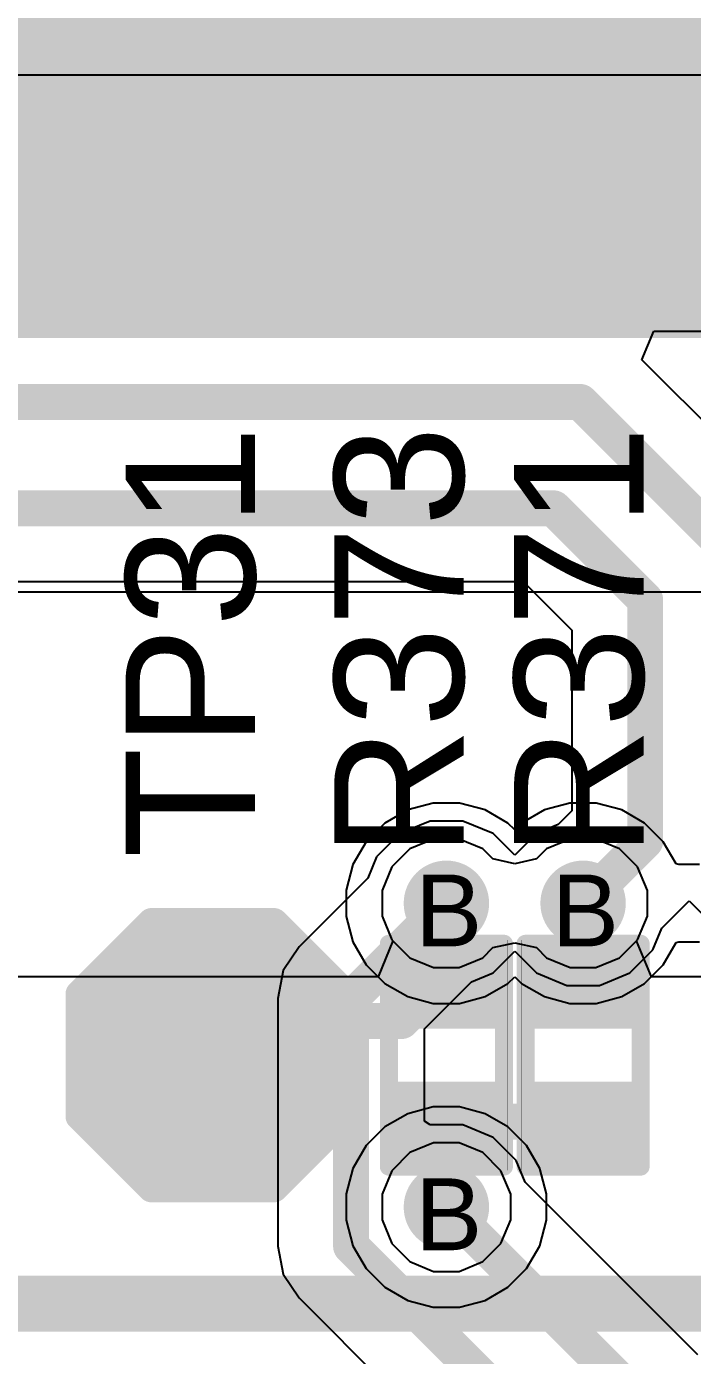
# Model space of a CAD drawing. Header units: inches. Extents: x 0 to 5379, y 0 to 5429.
# Drawn here: x 194.4 to 199.1, y 141.98 to 151.37 of the extents above; entities that cross this region are included whole.
import ezdxf

# ---------------------------------------------------------------- set-up
doc = ezdxf.new("R2010")
doc.units = ezdxf.units.IN
for name, color, linetype in [('Bottom Layer', 5, 'Continuous'), ('Bottom Solder', 6, 'Continuous'), ('Drill Drawing', 1, 'Continuous'), ('GND01', 16, 'Continuous'), ('GND02', 76, 'Continuous'), ('PWR', 156, 'Continuous'), ('SIG 01', 90, 'Continuous'), ('Top Layer', 1, 'Continuous'), ('Top Overlay', 2, 'Continuous'), ('Top Paste', 8, 'Continuous'), ('Top Solder', 216, 'Continuous'), ('Via Holes', 16, 'Continuous')]:
    doc.layers.add(name, color=color, linetype=linetype)
doc.styles.add('Arial', font='', dxfattribs={"height": 0.2})
doc.styles.get('Arial').set_extended_font_data('Arial')

# ---------------------------------------------------------------- blocks, each defined once
blk = doc.blocks.new('T__________168')
at = {"layer": 'Top Layer'}
blk.add_hatch(color=1, dxfattribs=at).paths.add_polyline_path([(0.381, 0.762), (-0.381, 0.762), (-0.762, 0.381), (-0.762, -0.381), (-0.381, -0.762), (0.381, -0.762), (0.762, -0.381), (0.762, 0.381)])
at = {"layer": 'Top Paste'}
blk.add_hatch(color=8, dxfattribs=at).paths.add_polyline_path([(0.381, 0.762), (-0.381, 0.762), (-0.762, 0.381), (-0.762, -0.381), (-0.381, -0.762), (0.381, -0.762), (0.762, -0.381), (0.762, 0.381)])
at = {"layer": 'Top Solder'}
blk.add_hatch(color=216, dxfattribs=at).paths.add_polyline_path([(0.4318, 0.8636), (-0.4318, 0.8636), (-0.8636, 0.4318), (-0.8636, -0.4318), (-0.4318, -0.8636), (0.4318, -0.8636), (0.8636, -0.4318), (0.8636, 0.4318)])
at = {"layer": 'Top Overlay'}
for points in [[(-0.4318, 0.9398, 0.2, 0.2, 0), (-0.9398, 0.4318, 0.2, 0.2, 0)], [(-0.4318, 0.9398, 0.2, 0.2, 0), (0.4318, 0.9398, 0.2, 0.2, 0)], [(0.4318, 0.9398, 0.2, 0.2, 0), (0.9398, 0.4318, 0.2, 0.2, 0)], [(-0.9398, 0.4318, 0.2, 0.2, 0), (-0.9398, -0.4318, 0.2, 0.2, 0)], [(0.9398, 0.4318, 0.2, 0.2, 0), (0.9398, -0.4318, 0.2, 0.2, 0)], [(-0.9398, -0.4318, 0.2, 0.2, 0), (-0.4318, -0.9398, 0.2, 0.2, 0)], [(0.9398, -0.4318, 0.2, 0.2, 0), (0.4318, -0.9398, 0.2, 0.2, 0)], [(-0.4318, -0.9398, 0.2, 0.2, 0), (0.4318, -0.9398, 0.2, 0.2, 0)]]:
    blk.add_lwpolyline(points, format="xyseb", dxfattribs=at)
for points in [[(-0.4818, 0.9398, 0.1, 0.1, 1), (-0.3818, 0.9398, 0.1, 0.1, 1)], [(-0.4818, 0.9398, 0.1, 0.1, 1), (-0.3818, 0.9398, 0.1, 0.1, 1)], [(0.3818, 0.9398, 0.1, 0.1, 1), (0.4818, 0.9398, 0.1, 0.1, 1)], [(0.3818, 0.9398, 0.1, 0.1, 1), (0.4818, 0.9398, 0.1, 0.1, 1)], [(-0.9898, 0.4318, 0.1, 0.1, 1), (-0.8898, 0.4318, 0.1, 0.1, 1)], [(-0.9898, 0.4318, 0.1, 0.1, 1), (-0.8898, 0.4318, 0.1, 0.1, 1)], [(0.8898, 0.4318, 0.1, 0.1, 1), (0.9898, 0.4318, 0.1, 0.1, 1)], [(0.8898, 0.4318, 0.1, 0.1, 1), (0.9898, 0.4318, 0.1, 0.1, 1)], [(-0.9898, -0.4318, 0.1, 0.1, 1), (-0.8898, -0.4318, 0.1, 0.1, 1)], [(-0.9898, -0.4318, 0.1, 0.1, 1), (-0.8898, -0.4318, 0.1, 0.1, 1)], [(0.8898, -0.4318, 0.1, 0.1, 1), (0.9898, -0.4318, 0.1, 0.1, 1)], [(0.8898, -0.4318, 0.1, 0.1, 1), (0.9898, -0.4318, 0.1, 0.1, 1)], [(-0.4818, -0.9398, 0.1, 0.1, 1), (-0.3818, -0.9398, 0.1, 0.1, 1)], [(-0.4818, -0.9398, 0.1, 0.1, 1), (-0.3818, -0.9398, 0.1, 0.1, 1)], [(0.3818, -0.9398, 0.1, 0.1, 1), (0.4818, -0.9398, 0.1, 0.1, 1)], [(0.3818, -0.9398, 0.1, 0.1, 1), (0.4818, -0.9398, 0.1, 0.1, 1)]]:
    blk.add_lwpolyline(points, format="xyseb", close=True, dxfattribs=at)
blk = doc.blocks.new('R___0402_398')
at = {"layer": 'Top Layer'}
for points in [[(-0.6985, -0.3175), (-0.6985, 0.3175), (-0.2413, 0.3175), (-0.2413, -0.3175)], [(0.2413, -0.3175), (0.2413, 0.3175), (0.6985, 0.3175), (0.6985, -0.3175)]]:
    blk.add_hatch(color=1, dxfattribs=at).paths.add_polyline_path(points)
at = {"layer": 'Top Paste'}
for points in [[(-0.6985, -0.3175), (-0.6985, 0.3175), (-0.2413, 0.3175), (-0.2413, -0.3175)], [(0.2413, -0.3175), (0.2413, 0.3175), (0.6985, 0.3175), (0.6985, -0.3175)]]:
    blk.add_hatch(color=8, dxfattribs=at).paths.add_polyline_path(points)
at = {"layer": 'Top Solder'}
for points in [[(-0.7535, -0.3725), (-0.7535, 0.3725), (-0.1863, 0.3725), (-0.1863, -0.3725)], [(0.1863, -0.3725), (0.1863, 0.3725), (0.7535, 0.3725), (0.7535, -0.3725)]]:
    blk.add_hatch(color=216, dxfattribs=at).paths.add_polyline_path(points)
at = {"layer": 'Top Overlay'}
for points in [[(-0.7874, 0.4064, 0.127, 0.127, 0), (0.7874, 0.4064, 0.127, 0.127, 0)], [(-0.7874, 0.4064, 0.127, 0.127, 0), (-0.7874, -0.4064, 0.127, 0.127, 0)], [(0.7874, 0.4064, 0.127, 0.127, 0), (0.7874, -0.4064, 0.127, 0.127, 0)], [(-0.7874, -0.4064, 0.127, 0.127, 0), (0.7874, -0.4064, 0.127, 0.127, 0)], [(-0.8128, -0.4318, 0.00323, 0.00323, 0), (0.8128, -0.4318, 0.00323, 0.00323, 0)]]:
    blk.add_lwpolyline(points, format="xyseb", dxfattribs=at)
for points in [[(-0.8191, 0.4064, 0.0635, 0.0635, 1), (-0.7556, 0.4064, 0.0635, 0.0635, 1)], [(-0.8191, 0.4064, 0.0635, 0.0635, 1), (-0.7556, 0.4064, 0.0635, 0.0635, 1)], [(0.7556, 0.4064, 0.0635, 0.0635, 1), (0.8191, 0.4064, 0.0635, 0.0635, 1)], [(0.7556, 0.4064, 0.0635, 0.0635, 1), (0.8191, 0.4064, 0.0635, 0.0635, 1)], [(-0.8191, -0.4064, 0.0635, 0.0635, 1), (-0.7556, -0.4064, 0.0635, 0.0635, 1)], [(-0.8191, -0.4064, 0.0635, 0.0635, 1), (-0.7556, -0.4064, 0.0635, 0.0635, 1)], [(0.7556, -0.4064, 0.0635, 0.0635, 1), (0.8191, -0.4064, 0.0635, 0.0635, 1)], [(0.7556, -0.4064, 0.0635, 0.0635, 1), (0.8191, -0.4064, 0.0635, 0.0635, 1)], [(-0.8136, -0.4318, 0.00161, 0.00161, 1), (-0.812, -0.4318, 0.00161, 0.00161, 1)], [(0.812, -0.4318, 0.00161, 0.00161, 1), (0.8136, -0.4318, 0.00161, 0.00161, 1)]]:
    blk.add_lwpolyline(points, format="xyseb", close=True, dxfattribs=at)
blk = doc.blocks.new('R___0402_400')
at = {"layer": 'Top Layer'}
for points in [[(-0.6985, -0.3175), (-0.6985, 0.3175), (-0.2413, 0.3175), (-0.2413, -0.3175)], [(0.2413, -0.3175), (0.2413, 0.3175), (0.6985, 0.3175), (0.6985, -0.3175)]]:
    blk.add_hatch(color=1, dxfattribs=at).paths.add_polyline_path(points)
at = {"layer": 'Top Paste'}
for points in [[(-0.6985, -0.3175), (-0.6985, 0.3175), (-0.2413, 0.3175), (-0.2413, -0.3175)], [(0.2413, -0.3175), (0.2413, 0.3175), (0.6985, 0.3175), (0.6985, -0.3175)]]:
    blk.add_hatch(color=8, dxfattribs=at).paths.add_polyline_path(points)
at = {"layer": 'Top Solder'}
for points in [[(-0.7535, -0.3725), (-0.7535, 0.3725), (-0.1863, 0.3725), (-0.1863, -0.3725)], [(0.1863, -0.3725), (0.1863, 0.3725), (0.7535, 0.3725), (0.7535, -0.3725)]]:
    blk.add_hatch(color=216, dxfattribs=at).paths.add_polyline_path(points)
at = {"layer": 'Top Overlay'}
for points in [[(0.7874, 0.4064, 0.127, 0.127, 0), (-0.7874, 0.4064, 0.127, 0.127, 0)], [(-0.7874, -0.4064, 0.127, 0.127, 0), (-0.7874, 0.4064, 0.127, 0.127, 0)], [(0.7874, -0.4064, 0.127, 0.127, 0), (0.7874, 0.4064, 0.127, 0.127, 0)], [(0.7874, -0.4064, 0.127, 0.127, 0), (-0.7874, -0.4064, 0.127, 0.127, 0)], [(0.8128, -0.4318, 0.00323, 0.00323, 0), (-0.8128, -0.4318, 0.00323, 0.00323, 0)]]:
    blk.add_lwpolyline(points, format="xyseb", dxfattribs=at)
for points in [[(-0.8191, 0.4064, 0.0635, 0.0635, 1), (-0.7556, 0.4064, 0.0635, 0.0635, 1)], [(-0.8191, 0.4064, 0.0635, 0.0635, 1), (-0.7556, 0.4064, 0.0635, 0.0635, 1)], [(0.7556, 0.4064, 0.0635, 0.0635, 1), (0.8191, 0.4064, 0.0635, 0.0635, 1)], [(0.7556, 0.4064, 0.0635, 0.0635, 1), (0.8191, 0.4064, 0.0635, 0.0635, 1)], [(-0.8191, -0.4064, 0.0635, 0.0635, 1), (-0.7556, -0.4064, 0.0635, 0.0635, 1)], [(-0.8191, -0.4064, 0.0635, 0.0635, 1), (-0.7556, -0.4064, 0.0635, 0.0635, 1)], [(0.7556, -0.4064, 0.0635, 0.0635, 1), (0.8191, -0.4064, 0.0635, 0.0635, 1)], [(0.7556, -0.4064, 0.0635, 0.0635, 1), (0.8191, -0.4064, 0.0635, 0.0635, 1)], [(-0.8136, -0.4318, 0.00161, 0.00161, 1), (-0.812, -0.4318, 0.00161, 0.00161, 1)], [(0.812, -0.4318, 0.00161, 0.00161, 1), (0.8136, -0.4318, 0.00161, 0.00161, 1)]]:
    blk.add_lwpolyline(points, format="xyseb", close=True, dxfattribs=at)

msp = doc.modelspace()

# ---------------------------------------------------------------- hatches: boundary and pattern name
at = {"layer": 'Bottom Layer'}
h = msp.add_hatch(color=5, dxfattribs=at)
edge = h.paths.add_edge_path()
edge.add_arc((197.3627, 145.1716), 0.2, 0, 360)
h = msp.add_hatch(color=5, dxfattribs=at)
edge = h.paths.add_edge_path()
edge.add_arc((198.3279, 145.1716), 0.2, 0, 360)
h = msp.add_hatch(color=5, dxfattribs=at)
edge = h.paths.add_edge_path()
edge.add_arc((197.3627, 143.0248), 0.2, 0, 360)
at = {"layer": 'Bottom Solder'}
msp.add_hatch(color=6, dxfattribs=at).paths.add_polyline_path([(191.3214, 149.1657), (306.197, 149.1657), (306.197, 156.5518), (191.3214, 156.5518)])
h = msp.add_hatch(color=6, dxfattribs=at)
edge = h.paths.add_edge_path()
edge.add_arc((197.3627, 145.1716), 0.3016, 0, 360)
h = msp.add_hatch(color=6, dxfattribs=at)
edge = h.paths.add_edge_path()
edge.add_arc((198.3279, 145.1716), 0.3016, 0, 360)
h = msp.add_hatch(color=6, dxfattribs=at)
edge = h.paths.add_edge_path()
edge.add_arc((197.3627, 143.0248), 0.3016, 0, 360)
at = {"layer": 'GND01'}
h = msp.add_hatch(color=16, dxfattribs=at)
edge = h.paths.add_edge_path()
edge.add_arc((197.3627, 145.1716), 0.2, 0, 360)
h = msp.add_hatch(color=16, dxfattribs=at)
edge = h.paths.add_edge_path()
edge.add_arc((198.3279, 145.1716), 0.2, 0, 360)
h = msp.add_hatch(color=16, dxfattribs=at)
edge = h.paths.add_edge_path()
edge.add_arc((197.3627, 143.0248), 0.2, 0, 360)
at = {"layer": 'GND02'}
h = msp.add_hatch(color=76, dxfattribs=at)
edge = h.paths.add_edge_path()
edge.add_arc((197.3627, 145.1716), 0.2, 0, 360)
h = msp.add_hatch(color=76, dxfattribs=at)
edge = h.paths.add_edge_path()
edge.add_arc((198.3279, 145.1716), 0.2, 0, 360)
h = msp.add_hatch(color=76, dxfattribs=at)
edge = h.paths.add_edge_path()
edge.add_arc((197.3627, 143.0248), 0.2, 0, 360)
at = {"layer": 'PWR'}
h = msp.add_hatch(color=156, dxfattribs=at)
edge = h.paths.add_edge_path()
edge.add_arc((197.3627, 145.1716), 0.2, 0, 360)
h = msp.add_hatch(color=156, dxfattribs=at)
edge = h.paths.add_edge_path()
edge.add_arc((198.3279, 145.1716), 0.2, 0, 360)
h = msp.add_hatch(color=156, dxfattribs=at)
edge = h.paths.add_edge_path()
edge.add_arc((197.3627, 143.0248), 0.2, 0, 360)
at = {"layer": 'SIG 01'}
h = msp.add_hatch(color=90, dxfattribs=at)
edge = h.paths.add_edge_path()
edge.add_arc((197.3627, 145.1716), 0.2, 0, 360)
h = msp.add_hatch(color=90, dxfattribs=at)
edge = h.paths.add_edge_path()
edge.add_arc((198.3279, 145.1716), 0.2, 0, 360)
h = msp.add_hatch(color=90, dxfattribs=at)
edge = h.paths.add_edge_path()
edge.add_arc((197.3627, 143.0248), 0.2, 0, 360)
at = {"layer": 'Top Layer'}
h = msp.add_hatch(color=1, dxfattribs=at)
edge = h.paths.add_edge_path()
edge.add_arc((197.3627, 145.1716), 0.2, 0, 360)
h = msp.add_hatch(color=1, dxfattribs=at)
edge = h.paths.add_edge_path()
edge.add_arc((198.3279, 145.1716), 0.2, 0, 360)
h = msp.add_hatch(color=1, dxfattribs=at)
edge = h.paths.add_edge_path()
edge.add_arc((197.3627, 143.0248), 0.2, 0, 360)
at = {"layer": 'Top Solder'}
h = msp.add_hatch(color=216, dxfattribs=at)
edge = h.paths.add_edge_path()
edge.add_arc((197.3627, 145.1716), 0.3016, 0, 360)
h = msp.add_hatch(color=216, dxfattribs=at)
edge = h.paths.add_edge_path()
edge.add_arc((198.3279, 145.1716), 0.3016, 0, 360)
h = msp.add_hatch(color=216, dxfattribs=at)
edge = h.paths.add_edge_path()
edge.add_arc((197.3627, 143.0248), 0.3016, 0, 360)
at = {"layer": 'Via Holes'}
h = msp.add_hatch(color=7, dxfattribs=at)
edge = h.paths.add_edge_path()
edge.add_arc((197.3627, 145.1716), 0.1, 0, 360)
h = msp.add_hatch(color=7, dxfattribs=at)
edge = h.paths.add_edge_path()
edge.add_arc((198.3279, 145.1716), 0.1, 0, 360)
h = msp.add_hatch(color=7, dxfattribs=at)
edge = h.paths.add_edge_path()
edge.add_arc((197.3627, 143.0248), 0.1, 0, 360)

# ---------------------------------------------------------------- linework, layer by layer
at = {"layer": 'Bottom Layer'}
for p, q in [((197.0894, 145.8314), (196.928, 145.7382)), ((197.2695, 145.8796), (197.0894, 145.8314)), ((197.4559, 145.8796), (197.2695, 145.8796)), ((197.636, 145.8314), (197.4559, 145.8796)), ((197.7974, 145.7382), (197.636, 145.8314)), ((198.0546, 145.8314), (197.8932, 145.7382)), ((198.2347, 145.8796), (198.0546, 145.8314)), ((198.4211, 145.8796), (198.2347, 145.8796)), ((198.6012, 145.8314), (198.4211, 145.8796)), ((198.7626, 145.7382), (198.6012, 145.8314)), ((196.928, 145.7382), (196.7961, 145.6063)), ((197.8453, 145.6903), (197.7974, 145.7382)), ((197.8932, 145.7382), (197.8453, 145.6903)), ((198.8944, 145.6063), (198.7626, 145.7382)), ((196.7961, 145.6063), (196.7029, 145.4449)), ((198.9849, 145.4496), (198.8944, 145.6063)), ((196.7029, 145.4449), (196.6547, 145.2648)), ((199.0048, 145.4449), (198.9849, 145.4496)), ((199.1505, 145.4449), (199.0048, 145.4449)), ((196.6547, 145.2648), (196.6547, 145.0784)), ((196.6547, 145.0784), (196.7029, 144.8983)), ((196.7029, 144.8983), (196.7961, 144.7369)), ((198.8944, 144.7369), (198.9849, 144.8936)), ((198.9849, 144.8936), (199.0048, 144.8983)), ((199.0048, 144.8983), (199.1505, 144.8983)), ((196.7961, 144.7369), (196.928, 144.6051)), ((198.7626, 144.6051), (198.8944, 144.7369)), ((196.928, 144.6051), (197.0894, 144.5119)), ((197.636, 144.5119), (197.7974, 144.6051)), ((197.7974, 144.6051), (197.8453, 144.653)), ((197.8453, 144.653), (197.8932, 144.6051)), ((197.8932, 144.6051), (198.0546, 144.5119)), ((198.6012, 144.5119), (198.7626, 144.6051)), ((197.0894, 144.5119), (197.2695, 144.4636)), ((197.4559, 144.4636), (197.636, 144.5119)), ((198.0546, 144.5119), (198.2347, 144.4636)), ((198.4211, 144.4636), (198.6012, 144.5119)), ((197.2695, 144.4636), (197.4559, 144.4636)), ((198.2347, 144.4636), (198.4211, 144.4636)), ((197.0894, 143.6846), (196.928, 143.5914)), ((197.2695, 143.7328), (197.0894, 143.6846)), ((197.4559, 143.7328), (197.2695, 143.7328)), ((197.636, 143.6846), (197.4559, 143.7328)), ((197.7974, 143.5914), (197.636, 143.6846)), ((196.928, 143.5914), (196.7961, 143.4595)), ((197.9292, 143.4595), (197.7974, 143.5914)), ((196.7961, 143.4595), (196.7029, 143.2981)), ((198.0224, 143.2981), (197.9292, 143.4595)), ((196.7029, 143.2981), (196.6547, 143.118)), ((198.0707, 143.118), (198.0224, 143.2981)), ((196.6547, 143.118), (196.6547, 142.9316)), ((198.0707, 142.9316), (198.0707, 143.118)), ((196.6547, 142.9316), (196.7029, 142.7515)), ((198.0224, 142.7515), (198.0707, 142.9316)), ((196.7029, 142.7515), (196.7961, 142.5901)), ((197.9292, 142.5901), (198.0224, 142.7515)), ((196.7961, 142.5901), (196.928, 142.4583)), ((197.7974, 142.4583), (197.9292, 142.5901)), ((196.928, 142.4583), (197.0894, 142.3651)), ((197.636, 142.3651), (197.7974, 142.4583)), ((197.0894, 142.3651), (197.2695, 142.3168)), ((197.4559, 142.3168), (197.636, 142.3651)), ((197.2695, 142.3168), (197.4559, 142.3168))]:
    msp.add_line(p, q, dxfattribs=at)
at = {"layer": 'GND01'}
for p, q in [((197.1055, 145.5565), (196.9778, 145.4288)), ((197.2724, 145.6256), (197.1055, 145.5565)), ((197.453, 145.6256), (197.2724, 145.6256)), ((197.6199, 145.5565), (197.453, 145.6256)), ((197.6914, 145.485), (197.6199, 145.5565)), ((198.0707, 145.5565), (197.9992, 145.485)), ((198.2376, 145.6256), (198.0707, 145.5565)), ((198.4182, 145.6256), (198.2376, 145.6256)), ((198.5851, 145.5565), (198.4182, 145.6256)), ((198.7128, 145.4288), (198.5851, 145.5565)), ((197.8453, 145.4506), (197.6914, 145.485)), ((197.9992, 145.485), (197.8453, 145.4506)), ((196.9778, 145.4288), (196.9087, 145.2619)), ((198.7819, 145.2619), (198.7128, 145.4288)), ((196.9087, 145.2619), (196.9087, 145.0813)), ((198.7819, 145.0813), (198.7819, 145.2619)), ((196.9087, 145.0813), (196.9778, 144.9144)), ((198.7128, 144.9144), (198.7819, 145.0813)), ((196.9778, 144.9144), (197.1055, 144.7867)), ((197.6914, 144.8582), (197.8453, 144.8926)), ((197.8453, 144.8926), (197.9992, 144.8582)), ((198.5851, 144.7867), (198.7128, 144.9144)), ((197.1055, 144.7867), (197.2724, 144.7176)), ((197.453, 144.7176), (197.6199, 144.7867)), ((197.6199, 144.7867), (197.6914, 144.8582)), ((197.9992, 144.8582), (198.0707, 144.7867)), ((198.0707, 144.7867), (198.2376, 144.7176)), ((198.4182, 144.7176), (198.5851, 144.7867)), ((197.2724, 144.7176), (197.453, 144.7176)), ((198.2376, 144.7176), (198.4182, 144.7176)), ((197.2724, 143.4788), (197.1055, 143.4097)), ((197.453, 143.4788), (197.2724, 143.4788)), ((197.6199, 143.4097), (197.453, 143.4788)), ((197.1055, 143.4097), (196.9778, 143.282)), ((197.7476, 143.282), (197.6199, 143.4097)), ((196.9778, 143.282), (196.9087, 143.1151)), ((197.8167, 143.1151), (197.7476, 143.282)), ((196.9087, 143.1151), (196.9087, 142.9345)), ((197.8167, 142.9345), (197.8167, 143.1151)), ((196.9087, 142.9345), (196.9778, 142.7676)), ((197.7476, 142.7676), (197.8167, 142.9345)), ((196.9778, 142.7676), (197.1055, 142.6399)), ((197.6199, 142.6399), (197.7476, 142.7676)), ((197.1055, 142.6399), (197.2724, 142.5708)), ((197.453, 142.5708), (197.6199, 142.6399)), ((197.2724, 142.5708), (197.453, 142.5708))]:
    msp.add_line(p, q, dxfattribs=at)
at = {"layer": 'GND02'}
for p, q in [((197.1055, 145.5565), (196.9778, 145.4288)), ((197.2724, 145.6256), (197.1055, 145.5565)), ((197.453, 145.6256), (197.2724, 145.6256)), ((197.6199, 145.5565), (197.453, 145.6256)), ((197.6914, 145.485), (197.6199, 145.5565)), ((198.0707, 145.5565), (197.9992, 145.485)), ((198.2376, 145.6256), (198.0707, 145.5565)), ((198.4182, 145.6256), (198.2376, 145.6256)), ((198.5851, 145.5565), (198.4182, 145.6256)), ((198.7128, 145.4288), (198.5851, 145.5565)), ((197.8453, 145.4506), (197.6914, 145.485)), ((197.9992, 145.485), (197.8453, 145.4506)), ((196.9778, 145.4288), (196.9087, 145.2619)), ((198.7819, 145.2619), (198.7128, 145.4288)), ((196.9087, 145.2619), (196.9087, 145.0813)), ((198.7819, 145.0813), (198.7819, 145.2619)), ((196.9087, 145.0813), (196.9778, 144.9144)), ((198.7128, 144.9144), (198.7819, 145.0813)), ((196.9778, 144.9144), (197.1055, 144.7867)), ((197.6914, 144.8582), (197.8453, 144.8926)), ((197.8453, 144.8926), (197.9992, 144.8582)), ((198.5851, 144.7867), (198.7128, 144.9144)), ((197.1055, 144.7867), (197.2724, 144.7176)), ((197.453, 144.7176), (197.6199, 144.7867)), ((197.6199, 144.7867), (197.6914, 144.8582)), ((197.9992, 144.8582), (198.0707, 144.7867)), ((198.0707, 144.7867), (198.2376, 144.7176)), ((198.4182, 144.7176), (198.5851, 144.7867)), ((197.2724, 144.7176), (197.453, 144.7176)), ((198.2376, 144.7176), (198.4182, 144.7176)), ((197.2724, 143.4788), (197.1055, 143.4097)), ((197.453, 143.4788), (197.2724, 143.4788)), ((197.6199, 143.4097), (197.453, 143.4788)), ((197.1055, 143.4097), (196.9778, 143.282)), ((197.7476, 143.282), (197.6199, 143.4097)), ((196.9778, 143.282), (196.9087, 143.1151)), ((197.8167, 143.1151), (197.7476, 143.282)), ((196.9087, 143.1151), (196.9087, 142.9345)), ((197.8167, 142.9345), (197.8167, 143.1151)), ((196.9087, 142.9345), (196.9778, 142.7676)), ((197.7476, 142.7676), (197.8167, 142.9345)), ((196.9778, 142.7676), (197.1055, 142.6399)), ((197.6199, 142.6399), (197.7476, 142.7676)), ((197.1055, 142.6399), (197.2724, 142.5708)), ((197.453, 142.5708), (197.6199, 142.6399)), ((197.2724, 142.5708), (197.453, 142.5708))]:
    msp.add_line(p, q, dxfattribs=at)
at = {"layer": 'PWR'}
for p, q in [((197.1055, 145.5565), (196.9778, 145.4288)), ((197.2724, 145.6256), (197.1055, 145.5565)), ((197.453, 145.6256), (197.2724, 145.6256)), ((197.6199, 145.5565), (197.453, 145.6256)), ((197.6914, 145.485), (197.6199, 145.5565)), ((198.0707, 145.5565), (197.9992, 145.485)), ((198.2376, 145.6256), (198.0707, 145.5565)), ((198.4182, 145.6256), (198.2376, 145.6256)), ((198.5851, 145.5565), (198.4182, 145.6256)), ((198.7128, 145.4288), (198.5851, 145.5565)), ((197.8453, 145.4506), (197.6914, 145.485)), ((197.9992, 145.485), (197.8453, 145.4506)), ((196.9778, 145.4288), (196.9087, 145.2619)), ((198.7819, 145.2619), (198.7128, 145.4288)), ((196.9087, 145.2619), (196.9087, 145.0813)), ((198.7819, 145.0813), (198.7819, 145.2619)), ((196.9087, 145.0813), (196.9778, 144.9144)), ((198.7128, 144.9144), (198.7819, 145.0813)), ((196.9855, 144.9068), (196.8803, 144.6528)), ((196.9778, 144.9144), (196.9855, 144.9068)), ((198.7051, 144.9068), (198.7128, 144.9144)), ((198.8103, 144.6528), (198.7051, 144.9068)), ((196.8803, 144.6528), (192.9206, 144.6528)), ((199.3451, 144.6528), (198.8103, 144.6528))]:
    msp.add_line(p, q, dxfattribs=at)
msp.add_lwpolyline([(187.0866, 142.4137, 0.254, 0.254, 0), (214.3923, 142.4137, 0.254, 0.254, 0)], format="xyseb", dxfattribs=at)
at = {"layer": 'SIG 01'}
for p, q in [((209.047, 151.0224), (146.1788, 151.0224)), ((198.7427, 149.0115), (198.8268, 149.2147)), ((198.8268, 149.2147), (208.7234, 149.2147)), ((199.7554, 147.9988), (198.7427, 149.0115)), ((188.5281, 147.4441), (197.9053, 147.4441)), ((197.9053, 147.4441), (198.2483, 147.1011)), ((198.2483, 147.1011), (198.2483, 145.8245)), ((198.2483, 145.8245), (198.151, 145.7272)), ((197.2471, 145.7526), (197.0336, 145.6642)), ((197.4782, 145.7526), (197.2471, 145.7526)), ((197.6918, 145.6642), (197.4782, 145.7526)), ((198.151, 145.7272), (197.9988, 145.6642)), ((197.0336, 145.6642), (196.8701, 145.5007)), ((197.8453, 145.5107), (197.6918, 145.6642)), ((197.9988, 145.6642), (197.8453, 145.5107)), ((196.8701, 145.5007), (196.8071, 145.3485)), ((196.8071, 145.3485), (196.3233, 144.8647)), ((198.8835, 144.9947), (199.0777, 145.1889)), ((199.0777, 145.1889), (199.2719, 144.9947)), ((198.8204, 144.8425), (198.8835, 144.9947)), ((196.3233, 144.8647), (196.211, 144.6967)), ((197.6918, 144.6791), (197.8453, 144.8326)), ((197.8453, 144.8326), (197.9988, 144.6791)), ((198.657, 144.6791), (198.8204, 144.8425)), ((196.211, 144.6967), (196.1716, 144.4985)), ((197.2075, 144.284), (197.5396, 144.616)), ((197.5396, 144.616), (197.6918, 144.6791)), ((197.9988, 144.6791), (198.2123, 144.5906)), ((198.4434, 144.5906), (198.657, 144.6791)), ((198.2123, 144.5906), (198.4434, 144.5906)), ((196.1716, 144.4985), (196.1716, 142.7489)), ((197.2075, 143.6323), (197.2075, 144.284)), ((197.2471, 143.6058), (197.2075, 143.6323)), ((197.4782, 143.6058), (197.2471, 143.6058)), ((197.6918, 143.5174), (197.4782, 143.6058)), ((197.8552, 143.3539), (197.6918, 143.5174)), ((197.9183, 143.2017), (197.8552, 143.3539)), ((199.1394, 141.9806), (197.9183, 143.2017)), ((196.1716, 142.7489), (196.211, 142.5507)), ((196.211, 142.5507), (196.3233, 142.3827)), ((196.3233, 142.3827), (197.7083, 140.9977))]:
    msp.add_line(p, q, dxfattribs=at)
for points in [[(145.9643, 150.5044, 0.254, 0.254, 0), (209.047, 150.5044, 0.254, 0.254, 0)], [(145.6338, 149.7326, 0.254, 0.254, 0), (208.9379, 149.7326, 0.254, 0.254, 0)], [(144.5975, 148.7137, 0.254, 0.254, 0), (198.308, 148.7137, 0.254, 0.254, 0)], [(198.308, 148.7137, 0.254, 0.254, 0), (199.3891, 147.6326, 0.254, 0.254, 0)], [(144.5036, 147.962, 0.254, 0.254, 0), (198.1198, 147.962, 0.254, 0.254, 0)], [(198.1198, 147.962, 0.254, 0.254, 0), (198.7663, 147.3156, 0.254, 0.254, 0)], [(198.7663, 145.61, 0.254, 0.254, 0), (198.7663, 147.3156, 0.254, 0.254, 0)], [(198.3279, 145.1716, 0.254, 0.254, 0), (198.7663, 145.61, 0.254, 0.254, 0)], [(196.6896, 144.4985, 0.254, 0.254, 0), (197.3627, 145.1716, 0.254, 0.254, 0)], [(196.6896, 142.7489, 0.254, 0.254, 0), (196.6896, 144.4985, 0.254, 0.254, 0)], [(197.3627, 143.0248, 0.254, 0.254, 0), (198.8207, 141.5668, 0.254, 0.254, 0)], [(196.6896, 142.7489, 0.254, 0.254, 0), (198.2263, 141.2122, 0.254, 0.254, 0)]]:
    msp.add_lwpolyline(points, format="xyseb", dxfattribs=at)
for points in [[(198.2445, 148.7137, 0.127, 0.127, 1), (198.3715, 148.7137, 0.127, 0.127, 1)], [(198.2445, 148.7137, 0.127, 0.127, 1), (198.3715, 148.7137, 0.127, 0.127, 1)], [(198.0563, 147.962, 0.127, 0.127, 1), (198.1833, 147.962, 0.127, 0.127, 1)], [(198.0563, 147.962, 0.127, 0.127, 1), (198.1833, 147.962, 0.127, 0.127, 1)], [(198.7028, 147.3156, 0.127, 0.127, 1), (198.8298, 147.3156, 0.127, 0.127, 1)], [(198.7028, 147.3156, 0.127, 0.127, 1), (198.8298, 147.3156, 0.127, 0.127, 1)], [(198.7028, 145.61, 0.127, 0.127, 1), (198.8298, 145.61, 0.127, 0.127, 1)], [(198.7028, 145.61, 0.127, 0.127, 1), (198.8298, 145.61, 0.127, 0.127, 1)], [(197.2992, 145.1716, 0.127, 0.127, 1), (197.4262, 145.1716, 0.127, 0.127, 1)], [(198.2644, 145.1716, 0.127, 0.127, 1), (198.3914, 145.1716, 0.127, 0.127, 1)], [(196.6261, 144.4985, 0.127, 0.127, 1), (196.7531, 144.4985, 0.127, 0.127, 1)], [(196.6261, 144.4985, 0.127, 0.127, 1), (196.7531, 144.4985, 0.127, 0.127, 1)], [(197.2992, 143.0248, 0.127, 0.127, 1), (197.4262, 143.0248, 0.127, 0.127, 1)], [(196.6261, 142.7489, 0.127, 0.127, 1), (196.7531, 142.7489, 0.127, 0.127, 1)], [(196.6261, 142.7489, 0.127, 0.127, 1), (196.7531, 142.7489, 0.127, 0.127, 1)]]:
    msp.add_lwpolyline(points, format="xyseb", close=True, dxfattribs=at)
at = {"layer": 'Top Layer'}
for p, q in [((301.9806, 147.3708), (0.381, 147.3708)), ((217.3469, 147.3708), (184.7434, 147.3708))]:
    msp.add_line(p, q, dxfattribs=at)
for points in [[(197.3627, 144.5681, 0.254, 0.254, 0), (197.3627, 145.1716, 0.254, 0.254, 0)], [(198.3279, 144.5681, 0.254, 0.254, 0), (198.3279, 145.1716, 0.254, 0.254, 0)], [(197.0452, 144.3395, 0.254, 0.254, 0), (197.2738, 144.5681, 0.254, 0.254, 0)], [(197.2738, 144.5681, 0.254, 0.254, 0), (197.3627, 144.5681, 0.254, 0.254, 0)], [(195.7127, 144.0982, 0.254, 0.254, 0), (195.954, 144.3395, 0.254, 0.254, 0)], [(195.954, 144.3395, 0.254, 0.254, 0), (197.0452, 144.3395, 0.254, 0.254, 0)], [(197.3627, 143.6283, 0.254, 0.254, 0), (198.3279, 143.6283, 0.254, 0.254, 0)], [(197.3627, 143.0248, 0.254, 0.254, 0), (197.3627, 143.6283, 0.254, 0.254, 0)], [(179.6856, 142.2714, 0.254, 0.254, 0), (204.0122, 142.2714, 0.254, 0.254, 0)]]:
    msp.add_lwpolyline(points, format="xyseb", dxfattribs=at)
for points in [[(197.2992, 145.1716, 0.127, 0.127, 1), (197.4262, 145.1716, 0.127, 0.127, 1)], [(198.2644, 145.1716, 0.127, 0.127, 1), (198.3914, 145.1716, 0.127, 0.127, 1)], [(197.2103, 144.5681, 0.127, 0.127, 1), (197.3373, 144.5681, 0.127, 0.127, 1)], [(197.2103, 144.5681, 0.127, 0.127, 1), (197.3373, 144.5681, 0.127, 0.127, 1)], [(197.2992, 144.5681, 0.127, 0.127, 1), (197.4262, 144.5681, 0.127, 0.127, 1)], [(197.2992, 144.5681, 0.127, 0.127, 1), (197.4262, 144.5681, 0.127, 0.127, 1)], [(198.2644, 144.5681, 0.127, 0.127, 1), (198.3914, 144.5681, 0.127, 0.127, 1)], [(195.8905, 144.3395, 0.127, 0.127, 1), (196.0175, 144.3395, 0.127, 0.127, 1)], [(195.8905, 144.3395, 0.127, 0.127, 1), (196.0175, 144.3395, 0.127, 0.127, 1)], [(196.9817, 144.3395, 0.127, 0.127, 1), (197.1087, 144.3395, 0.127, 0.127, 1)], [(196.9817, 144.3395, 0.127, 0.127, 1), (197.1087, 144.3395, 0.127, 0.127, 1)], [(195.6492, 144.0982, 0.127, 0.127, 1), (195.7762, 144.0982, 0.127, 0.127, 1)], [(197.2992, 143.6283, 0.127, 0.127, 1), (197.4262, 143.6283, 0.127, 0.127, 1)], [(197.2992, 143.6283, 0.127, 0.127, 1), (197.4262, 143.6283, 0.127, 0.127, 1)], [(198.2644, 143.6283, 0.127, 0.127, 1), (198.3914, 143.6283, 0.127, 0.127, 1)], [(197.2992, 143.0248, 0.127, 0.127, 1), (197.4262, 143.0248, 0.127, 0.127, 1)]]:
    msp.add_lwpolyline(points, format="xyseb", close=True, dxfattribs=at)

# ---------------------------------------------------------------- block references
for name, p, rotation in [('T__________168', (195.7127, 144.0982), 90), ('R___0402_398', (197.3627, 144.0982), 90), ('R___0402_400', (198.3279, 144.0982), 270)]:
    msp.add_blockref(name, p, dxfattribs=dict(rotation=rotation))

# ---------------------------------------------------------------- texts
at = {"layer": 'Drill Drawing', "style": 'Arial'}
for p in [(197.1426, 144.8669), (198.1078, 144.8669), (197.1426, 142.7201)]:
    msp.add_text('B', height=0.508, dxfattribs=at).set_placement(p)
at = {"layer": 'Top Overlay', "style": 'Arial'}
for s, p in [('TP31', (196.0117, 145.4917)), ('R373', (197.4849, 145.4917)), ('R371', (198.7549, 145.4917))]:
    msp.add_text(s, height=0.9144, rotation=90, dxfattribs=at).set_placement(p)

doc.saveas('drawing.dxf')
